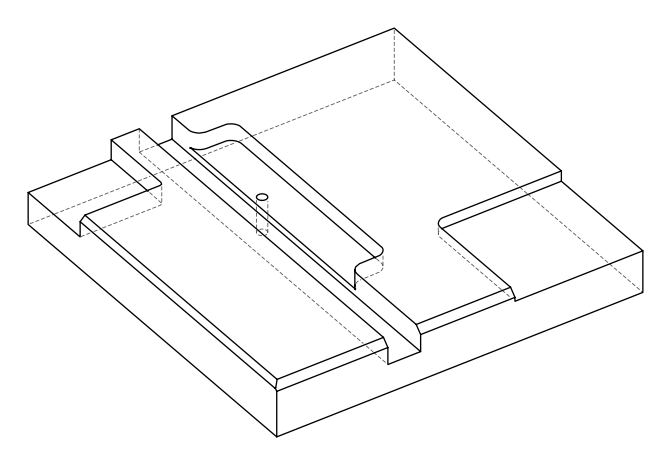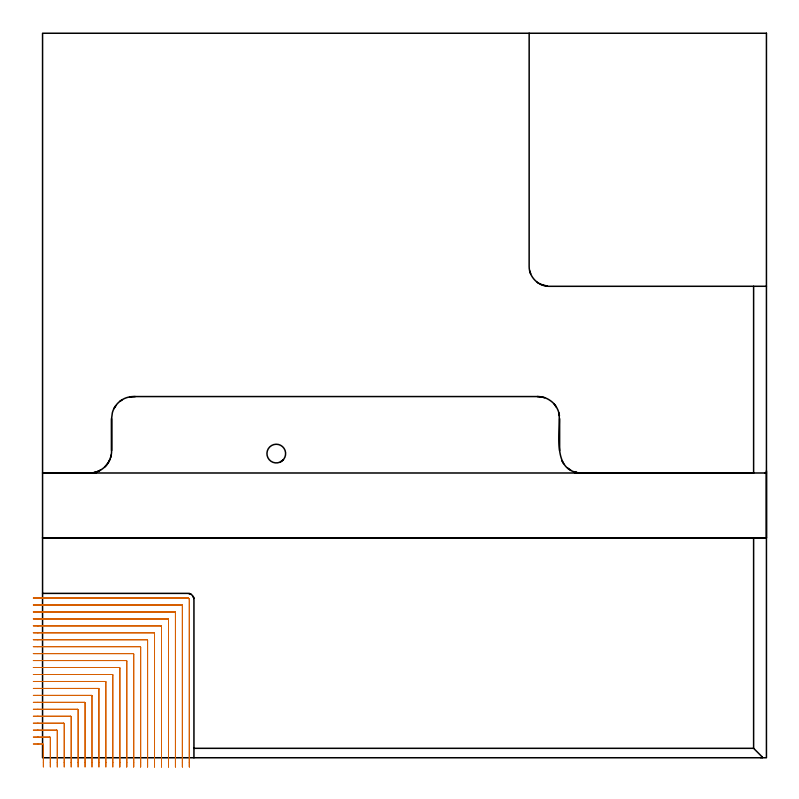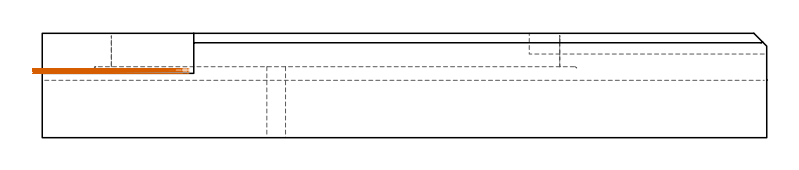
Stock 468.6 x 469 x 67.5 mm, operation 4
(PLAN: 10 operations, 7 tool changes, 152.1 min)
(1 AREA_MILL | FG_CHAMFER_SURFACE | UGT0205_001 | 3.6 min | 5081 mm3)
(2 AREA_MILL_1 | FG_CHAMFER_SURFACE_1 | UGT0205_001 | 3.13 min | 4510 mm3)
(3 AREA_MILL_2 | FG_CHAMFER_SURFACE_2 | UGT0205_001 | 8.93 min | 6845 mm3)
(4 MILL_CORNER_NOTCH_RECTANGULAR | CORNER_NOTCH_RECTANGULAR | NXT0201_008 | Follow Part, ap 1.5, ae 75% | 101.59 min | 269923 mm3)
(5 MILL_CORNER_NOTCH_RECTANGULAR_1 | CORNER_NOTCH_RECTANGULAR_1 | UGT0201_094 | Follow Part, ap 5, ae 75% | 12.32 min | 336500 mm3)
(6 MILL_OPEN_POCKET | POCKET_OPEN | UGT0201_109 | Follow Part, ap 6.35, ae 75% | 17.58 min | 733927 mm3)
(7 MILL_RECTANGULAR_SLOT | SLOT_RECTANGULAR | UGT0201_019 | Follow Part, ap 10, ae 75% | 4.46 min | 172977 mm3)
(8 SPOT_DRILL | STEP1HOLE | NXT0321_9005460120000 | 0.03 min | 28 mm3)
(9 DRILL_THROUGH_HOLE_INTO_CENTER | STEP1HOLE | NXT0301_049 | 0.21 min | 2155 mm3)
(10 DRILL_TO_ENLARGE_THROUGH_HOLE | STEP1HOLE | NXT0301_092 | 0.21 min | 3149 mm3)
(TOOL UGT0205_001 | Chamfer Mill 20 x 3 x 45 deg. | D20 FL50 Z2)
(TOOL NXT0201_008 | ENDMILL 6mm [2P460-0600-NA 1630] | D6 FL26 Z6)
(TOOL UGT0201_094 | End mill 20 mm | D20 FL38 Z4)
(TOOL UGT0201_109 | End Mill 25.4 mm | D25.4 FL25 Z2)
(TOOL UGT0201_019 | End mill 40 mm | D40 FL63 Z6)
(TOOL NXT0321_9005460120000 | NC Spot Drill, 142deg, 12mm, Carbide, Uncoated | D12 PA142 FL30 Z2)
(TOOL NXT0301_049 | Carbide Drill 7.8mm [860.1-0780-039A1-MM 2214] | D7.8 PA140 FL53 Z2)
(TOOL NXT0301_092 | Carbide Drill 12.1mm [860.1-1210-061A1-MM 2214] | D12.1 PA140 FL77 Z2)
(OP 4 MILL_CORNER_NOTCH_RECTANGULAR, part 2 of 2)
G0 Z77.5
X50. Y-6.
Z44.478
G1 Y-3.
Y58.104 F500.
G3 X49.704 Y58.4 R0.3
G1 X-3.
X-6. F250.
G0 Z77.5
X54.5 Y-6.
Z44.478
G1 Y-3.
Y62.604 F500.
G3 X54.204 Y62.9 R0.3
G1 X-3.
X-6. F250.
G0 Z77.5
X59. Y-6.
Z44.478
G1 Y-3.
Y67.104 F500.
G3 X58.704 Y67.4 R0.3
G1 X-3.
X-6. F250.
G0 Z77.5
X63.5 Y-6.
Z44.478
G1 Y-3.
Y71.604 F500.
G3 X63.204 Y71.9 R0.3
G1 X-3.
X-6. F250.
G0 Z77.5
X68. Y-6.
Z44.478
G1 Y-3.
Y76.103 F500.
G3 X67.703 Y76.4 R0.3
G1 X-3.
X-6. F250.
G0 Z77.5
X72.5 Y-6.
Z44.478
G1 Y-3.
Y80.603 F500.
G3 X72.203 Y80.9 R0.3
G1 X-3.
X-6. F250.
G0 Z77.5
X77. Y-6.
Z44.478
G1 Y-3.
Y85.103 F500.
G3 X76.703 Y85.4 R0.3
G1 X-3.
X-6. F250.
G0 Z77.5
X81.5 Y-6.
Z44.478
G1 Y-3.
Y89.603 F500.
G3 X81.203 Y89.9 R0.3
G1 X-3.
X-6. F250.
G0 Z77.5
X86. Y-6.
Z44.478
G1 Y-3.
Y94.103 F500.
G3 X85.703 Y94.4 R0.3
G1 X-3.
X-6. F250.
G0 Z77.5
X90.5 Y-6.
Z44.478
G1 Y-3.
Y98.603 F500.
G3 X90.203 Y98.9 R0.3
G1 X-3.
X-6. F250.
G0 Z77.5
X95. Y-6.
Z44.478
G1 Y-3.
Y102.5 F500.
G3 X94.1 Y103.4 R0.9
G1 X-3.
X-6. F250.
G0 Z77.5
X0.5 Y-6.
Z43.039
G1 Y-3.
Y8.606 F500.
G3 X0.206 Y8.9 R0.3
G1 X-3.
X-6. F250.
G0 Z77.5
X5. Y-6.
Z43.039
G1 Y-3.
Y13.106 F500.
G3 X4.706 Y13.4 R0.3
G1 X-3.
X-6. F250.
G0 Z77.5
X9.5 Y-6.
Z43.039
G1 Y-3.
Y17.606 F500.
G3 X9.206 Y17.9 R0.3
G1 X-3.
X-6. F250.
G0 Z77.5
X14. Y-6.
Z43.039
G1 Y-3.
Y22.105 F500.
G3 X13.705 Y22.4 R0.3
G1 X-3.
X-6. F250.
G0 Z77.5
X18.5 Y-6.
Z43.039
G1 Y-3.
Y26.605 F500.
G3 X18.205 Y26.9 R0.3
G1 X-3.
X-6. F250.
G0 Z77.5
X23. Y-6.
Z43.039
G1 Y-3.
Y31.105 F500.
G3 X22.705 Y31.4 R0.3
G1 X-3.
X-6. F250.
G0 Z77.5
X27.5 Y-6.
Z43.039
G1 Y-3.
Y35.605 F500.
G3 X27.205 Y35.9 R0.3
G1 X-3.
X-6. F250.
G0 Z77.5
X32. Y-6.
Z43.039
G1 Y-3.
Y40.105 F500.
G3 X31.705 Y40.4 R0.3
G1 X-3.
X-6. F250.
G0 Z77.5
X36.5 Y-6.
Z43.039
G1 Y-3.
Y44.605 F500.
G3 X36.205 Y44.9 R0.3
G1 X-3.
X-6. F250.
G0 Z77.5
X41. Y-6.
Z43.039
G1 Y-3.
Y49.104 F500.
G3 X40.704 Y49.4 R0.3
G1 X-3.
X-6. F250.
G0 Z77.5
X45.5 Y-6.
Z43.039
G1 Y-3.
Y53.604 F500.
G3 X45.204 Y53.9 R0.3
G1 X-3.
X-6. F250.
G0 Z77.5
X50. Y-6.
Z43.039
G1 Y-3.
Y58.104 F500.
G3 X49.704 Y58.4 R0.3
G1 X-3.
X-6. F250.
G0 Z77.5
X54.5 Y-6.
Z43.039
G1 Y-3.
Y62.604 F500.
G3 X54.204 Y62.9 R0.3
G1 X-3.
X-6. F250.
G0 Z77.5
X59. Y-6.
Z43.039
G1 Y-3.
Y67.104 F500.
G3 X58.704 Y67.4 R0.3
G1 X-3.
X-6. F250.
G0 Z77.5
X63.5 Y-6.
Z43.039
G1 Y-3.
Y71.604 F500.
G3 X63.204 Y71.9 R0.3
G1 X-3.
X-6. F250.
G0 Z77.5
X68. Y-6.
Z43.039
G1 Y-3.
Y76.103 F500.
G3 X67.703 Y76.4 R0.3
G1 X-3.
X-6. F250.
G0 Z77.5
X72.5 Y-6.
Z43.039
G1 Y-3.
Y80.603 F500.
G3 X72.203 Y80.9 R0.3
G1 X-3.
X-6. F250.
G0 Z77.5
X77. Y-6.
Z43.039
G1 Y-3.
Y85.103 F500.
G3 X76.703 Y85.4 R0.3
G1 X-3.
X-6. F250.
G0 Z77.5
X81.5 Y-6.
Z43.039
G1 Y-3.
Y89.603 F500.
G3 X81.203 Y89.9 R0.3
G1 X-3.
X-6. F250.
G0 Z77.5
X86. Y-6.
Z43.039
G1 Y-3.
Y94.103 F500.
G3 X85.703 Y94.4 R0.3
G1 X-3.
X-6. F250.
G0 Z77.5
X90.5 Y-6.
Z43.039
G1 Y-3.
Y98.603 F500.
G3 X90.203 Y98.9 R0.3
G1 X-3.
X-6. F250.
G0 Z77.5
X95. Y-6.
Z43.039
G1 Y-3.
Y102.5 F500.
G3 X94.1 Y103.4 R0.9
G1 X-3.
X-6. F250.
G0 Z77.5
X0.5 Y-6.
Z41.6
G1 Y-3.
Y8.606 F500.
G3 X0.206 Y8.9 R0.3
G1 X-3.
X-6. F250.
G0 Z77.5
X5. Y-6.
Z41.6
G1 Y-3.
Y13.106 F500.
G3 X4.706 Y13.4 R0.3
G1 X-3.
X-6. F250.
G0 Z77.5
X9.5 Y-6.
Z41.6
G1 Y-3.
Y17.606 F500.
G3 X9.206 Y17.9 R0.3
G1 X-3.
X-6. F250.
G0 Z77.5
X14. Y-6.
Z41.6
G1 Y-3.
Y22.105 F500.
G3 X13.705 Y22.4 R0.3
G1 X-3.
X-6. F250.
G0 Z77.5
X18.5 Y-6.
Z41.6
G1 Y-3.
Y26.605 F500.
G3 X18.205 Y26.9 R0.3
G1 X-3.
X-6. F250.
G0 Z77.5
X23. Y-6.
Z41.6
G1 Y-3.
Y31.105 F500.
G3 X22.705 Y31.4 R0.3
G1 X-3.
X-6. F250.
G0 Z77.5
X27.5 Y-6.
Z41.6
G1 Y-3.
Y35.605 F500.
G3 X27.205 Y35.9 R0.3
G1 X-3.
X-6. F250.
G0 Z77.5
X32. Y-6.
Z41.6
G1 Y-3.
Y40.105 F500.
G3 X31.705 Y40.4 R0.3
G1 X-3.
X-6. F250.
G0 Z77.5
X36.5 Y-6.
Z41.6
G1 Y-3.
Y44.605 F500.
G3 X36.205 Y44.9 R0.3
G1 X-3.
X-6. F250.
G0 Z77.5
X41. Y-6.
Z41.6
G1 Y-3.
Y49.104 F500.
G3 X40.704 Y49.4 R0.3
G1 X-3.
X-6. F250.
G0 Z77.5
X45.5 Y-6.
Z41.6
G1 Y-3.
Y53.604 F500.
G3 X45.204 Y53.9 R0.3
G1 X-3.
X-6. F250.
G0 Z77.5
X50. Y-6.
Z41.6
G1 Y-3.
Y58.104 F500.
G3 X49.704 Y58.4 R0.3
G1 X-3.
X-6. F250.
G0 Z77.5
X54.5 Y-6.
Z41.6
G1 Y-3.
Y62.604 F500.
G3 X54.204 Y62.9 R0.3
G1 X-3.
X-6. F250.
G0 Z77.5
X59. Y-6.
Z41.6
G1 Y-3.
Y67.104 F500.
G3 X58.704 Y67.4 R0.3
G1 X-3.
X-6. F250.
G0 Z77.5
X63.5 Y-6.
Z41.6
G1 Y-3.
Y71.604 F500.
G3 X63.204 Y71.9 R0.3
G1 X-3.
X-6. F250.
G0 Z77.5
X68. Y-6.
Z41.6
G1 Y-3.
Y76.103 F500.
G3 X67.703 Y76.4 R0.3
G1 X-3.
X-6. F250.
G0 Z77.5
X72.5 Y-6.
Z41.6
G1 Y-3.
Y80.603 F500.
G3 X72.203 Y80.9 R0.3
G1 X-3.
X-6. F250.
G0 Z77.5
X77. Y-6.
Z41.6
G1 Y-3.
Y85.103 F500.
G3 X76.703 Y85.4 R0.3
G1 X-3.
X-6. F250.
G0 Z77.5
X81.5 Y-6.
Z41.6
G1 Y-3.
Y89.603 F500.
G3 X81.203 Y89.9 R0.3
G1 X-3.
X-6. F250.
G0 Z77.5
X86. Y-6.
Z41.6
G1 Y-3.
Y94.103 F500.
G3 X85.703 Y94.4 R0.3
G1 X-3.
X-6. F250.
G0 Z77.5
X90.5 Y-6.
Z41.6
G1 Y-3.
Y98.603 F500.
G3 X90.203 Y98.9 R0.3
G1 X-3.
X-6. F250.
G0 Z77.5
X95. Y-6.
Z41.6
G1 Y-3.
Y102.5 F500.
G3 X94.1 Y103.4 R0.9
G1 X-3.
X-6. F250.
G0 Z77.5
M5
M2
